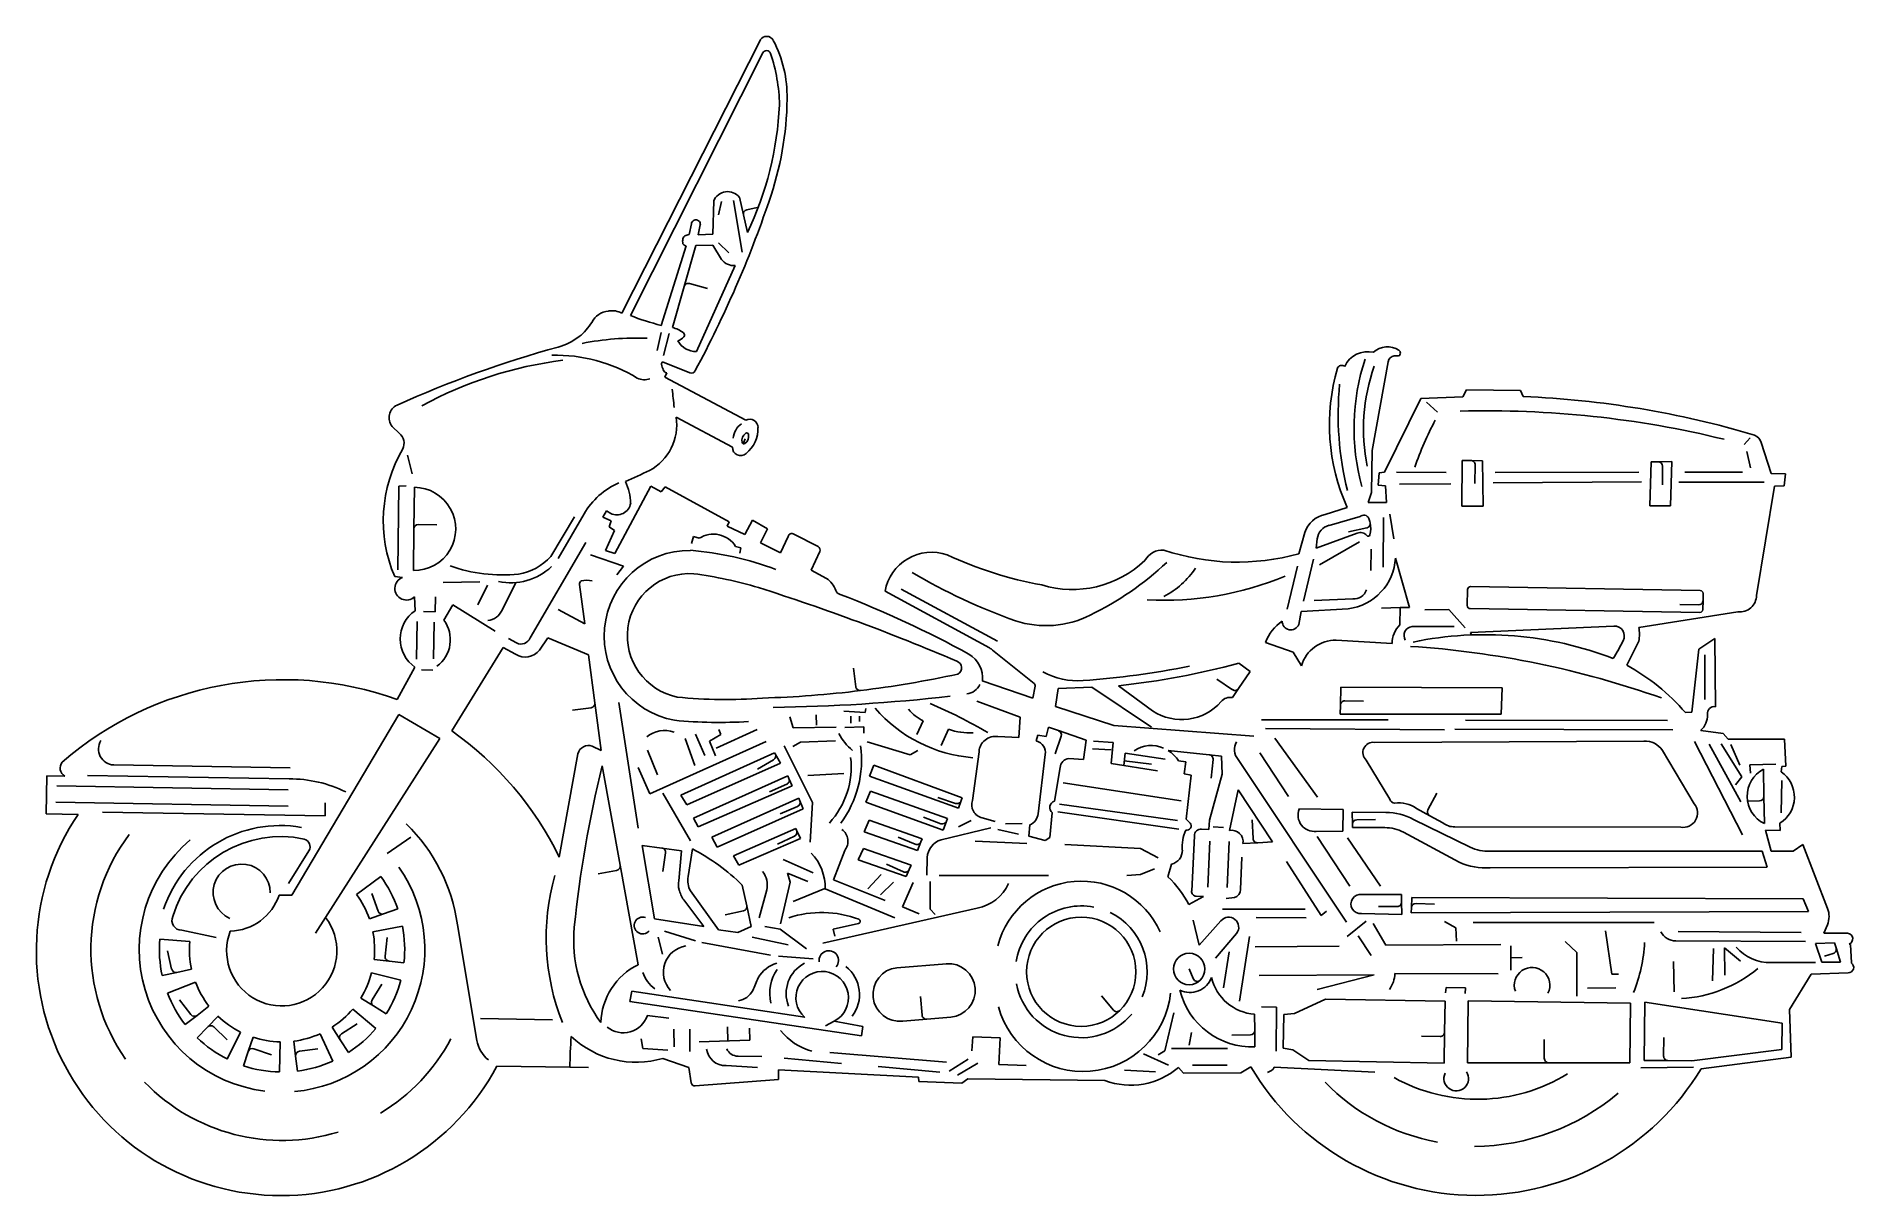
# Model space of a CAD drawing. Extents: x 0 to 414, y 0 to 264.
import ezdxf

# ---------------------------------------------------------------- set-up
doc = ezdxf.new("R2010")
doc.units = 0
doc.layers.add('WHITE', color=7, linetype='CONTINUOUS')

msp = doc.modelspace()

# ---------------------------------------------------------------- linework, layer by layer
at = {"layer": 'WHITE', "linetype": 'CONTINUOUS'}
for p, q in [((133.23, 200.74), (164.73, 262.95)), ((165.32, 259.98), (135.15, 200.24)), ((153.89, 218.76), (154.11, 226.3)), ((155.88, 226.16), (155.23, 223.17)), ((158.59, 226.41), (160.59, 214.68)), ((159.97, 227.13), (160.88, 223.11)), ((164.03, 224.84), (161.63, 224.3)), ((148.5, 218.64), (149.03, 221.08)), ((151.06, 220.84), (150.55, 218.63)), ((160.88, 223.11), (161.79, 219.09)), ((142.16, 197.97), (147.81, 216.11)), ((150.08, 216.18), (147.39, 206.84)), ((153.88, 216.21), (150.08, 216.18)), ((150.55, 218.63), (153.89, 218.76)), ((155.9, 213.01), (153.88, 216.21)), ((155.23, 216.77), (157.59, 214.53)), ((150.17, 192.02), (159.02, 211.61)), ((152.71, 206.35), (148.63, 207.52)), ((147.39, 206.84), (144.7, 197.5)), ((142.19, 196.38), (141.22, 192.3)), ((143.98, 196.15), (142.7, 191.17)), ((310.04, 191.02), (309.03, 191.03)), ((148.71, 187.2), (142.49, 189.69)), ((143.44, 187.22), (143.01, 186.2)), ((143.01, 186.2), (161.46, 176.44)), ((307.67, 189.72), (304.04, 169.48)), ((324.62, 181.72), (325.45, 183.31)), ((325.45, 183.31), (337.74, 183.2)), ((337.74, 183.2), (338.42, 181.79)), ((306.83, 164.61), (315.11, 181.38)), ((315.11, 181.38), (324.62, 181.72)), ((316.35, 180.48), (318.91, 178.24)), ((82.55, 173.41), (80.91, 175.01)), ((158.38, 170.26), (145.57, 177.09)), ((161.27, 172.2), (160.8, 171.04)), ((390.02, 172.36), (388.7, 170.88)), ((392.59, 171.3), (394.84, 164.25)), ((84.42, 168.44), (85.45, 164.22)), ((304.04, 169.48), (303.88, 159.98)), ((324.5, 167.27), (324.43, 156.82)), ((326.46, 167.24), (324.5, 167.27)), ((329.16, 167.19), (326.46, 167.24)), ((327.37, 161.97), (327.44, 166.22)), ((329.28, 156.84), (329.16, 167.19)), ((367.5, 166.96), (367.24, 156.91)), ((369.11, 166.96), (367.5, 166.96)), ((372.25, 166.98), (369.11, 166.96)), ((370.13, 161.72), (370.11, 165.97)), ((371.89, 156.93), (372.25, 166.98)), ((389.27, 169.27), (390.11, 165.56)), ((82.4, 161.37), (82.18, 142.37)), ((84.1, 161.44), (82.4, 161.37)), ((131.61, 146.04), (139.77, 161.42)), ((139.77, 161.42), (142.16, 160.07)), ((305.35, 161.59), (305.61, 164.43)), ((307.06, 161.47), (305.35, 161.59)), ((305.61, 164.43), (306.83, 164.61)), ((307.29, 157.71), (307.06, 161.47)), ((309.58, 164.59), (320.88, 164.51)), ((310.24, 161.88), (321.94, 161.89)), ((331.54, 162.13), (365.35, 162.37)), ((331.98, 164.52), (364.69, 164.58)), ((373.85, 162.33), (393.26, 162.3)), ((375.19, 164.6), (388.29, 164.59)), ((395.61, 161.39), (391.5, 136.52)), ((394.84, 164.25), (398.07, 164.2)), ((397.81, 161.46), (395.61, 161.39)), ((398.07, 164.2), (397.81, 161.46)), ((85.97, 161.14), (85.86, 151.66)), ((142.16, 160.07), (143.08, 161.26)), ((143.08, 161.26), (157.67, 153.25)), ((303.88, 159.98), (303.07, 157.68)), ((303.07, 157.68), (307.29, 157.71)), ((122.39, 154.41), (117.04, 145.39)), ((124.6, 155.07), (118.73, 144.97)), ((129.74, 155.78), (128.89, 154.33)), ((128.89, 154.33), (130.76, 153.51)), ((130.66, 155.2), (129.74, 155.78)), ((130.76, 153.51), (130.34, 152.11)), ((157.67, 153.25), (157.16, 152.26)), ((161.19, 150.36), (162.95, 153.63)), ((162.95, 153.63), (166.35, 151.71)), ((293.3, 154.94), (298.34, 156.53)), ((301.25, 154.47), (294.2, 152.48)), ((306.61, 154.24), (306.52, 142.94)), ((308.02, 155.02), (308.93, 149.4)), ((324.43, 156.82), (329.28, 156.84)), ((367.24, 156.91), (371.89, 156.93)), ((85.86, 151.66), (85.75, 142.19)), ((91.12, 152.6), (86.87, 152.65)), ((131.53, 151.28), (129.46, 146.73)), ((130.34, 152.11), (131.53, 151.28)), ((149.09, 148.36), (149.52, 149.95)), ((149.52, 149.95), (150.81, 149.53)), ((157.16, 152.26), (161.19, 150.36)), ((166.35, 151.71), (164.79, 148.53)), ((169.32, 146.23), (171.05, 149.92)), ((172.37, 150.44), (177.89, 147.64)), ((287.31, 146.02), (288.68, 150.86)), ((291.28, 147.28), (300.62, 150.67)), ((291.51, 149.43), (291.28, 147.28)), ((298.6, 151.02), (302.76, 151.88)), ((112.33, 126.87), (124.99, 148.56)), ((126.04, 145.74), (133.6, 143.22)), ((129.46, 146.73), (131.61, 146.04)), ((159.08, 147.69), (160.28, 147.37)), ((160.28, 147.37), (160.06, 146.18)), ((164.79, 148.53), (169.32, 146.23)), ((178.27, 146.54), (176.29, 142.24)), ((290.65, 144.81), (288.39, 135.24)), ((301.12, 148.73), (292.03, 143.48)), ((303.79, 147.09), (303.71, 142.19)), ((312.47, 133.81), (309.32, 145.02)), ((83.26, 140.62), (81.5, 140.81)), ((133.6, 143.22), (132.07, 141.24)), ((176.29, 142.24), (179.8, 140.41)), ((287.02, 143.17), (284.66, 133.4)), ((92.54, 139.5), (100.84, 139.66)), ((102.63, 138.83), (100.45, 134.37)), ((109.03, 139.33), (105.93, 133.18)), ((123.53, 138.98), (124.78, 130.06)), ((216.87, 124.57), (193.13, 137.49)), ((196.82, 137.97), (218.73, 126.1)), ((325.72, 137.87), (325.66, 134.2)), ((378.69, 137.67), (326.41, 138.54)), ((379.33, 135.34), (379.36, 136.98)), ((86.15, 133.04), (86.02, 136.23)), ((90.72, 132.83), (88.02, 132.87)), ((90.78, 136.23), (90.72, 132.83)), ((92.69, 130.9), (94.75, 134.36)), ((94.75, 134.36), (104.35, 128.4)), ((124.78, 130.06), (118.74, 133.36)), ((287.82, 132.88), (287.28, 129.94)), ((298.56, 133.48), (287.82, 132.88)), ((290.79, 135.4), (299.6, 135.76)), ((306.15, 133.62), (310.39, 133.75)), ((310.33, 129.81), (310.39, 133.75)), ((310.39, 133.75), (312.47, 133.81)), ((315.96, 133.28), (321.46, 133.29)), ((321.46, 133.29), (325.19, 129.13)), ((326.33, 133.52), (378.61, 132.65)), ((387.27, 132.82), (364.69, 129.21)), ((374.06, 134.43), (378.31, 134.36)), ((379.3, 133.31), (379.33, 135.34)), ((86.59, 130.6), (86.44, 122)), ((90.48, 130.43), (90.35, 122.13)), ((322.7, 129.47), (313.1, 129.43)), ((359.01, 129.57), (326.38, 128.11)), ((106.22, 124.67), (94.47, 105.69)), ((109.03, 123.16), (106.22, 124.67)), ((107.43, 126.75), (109.21, 125.72)), ((116.36, 126.91), (114.44, 124.09)), ((125.6, 122.99), (116.36, 126.91)), ((279.73, 125.83), (286.05, 123.64)), ((295.83, 126.33), (308.56, 125.58)), ((326.38, 128.11), (326.6, 127.54)), ((364.72, 126.15), (361.96, 120.65)), ((376.81, 109.94), (378.35, 124.29)), ((378.35, 124.29), (382.03, 126.72)), ((382.03, 126.72), (382.18, 111.19)), ((82.05, 112.86), (86.11, 120.18)), ((127.05, 112.11), (125.6, 122.99)), ((227.03, 116.51), (217.6, 124.09)), ((276.22, 119.22), (273.64, 121.1)), ((286.05, 123.64), (287.92, 120.54)), ((379.7, 123.02), (379.73, 112.82)), ((87.6, 119.58), (90.2, 119.54)), ((185.93, 119.97), (186.45, 115.75)), ((215.26, 117.11), (226.76, 113.16)), ((226.76, 113.16), (227.27, 115.86)), ((246.27, 115.99), (254.01, 110.27)), ((268.68, 117.47), (272.2, 115.08)), ((273.59, 115.35), (276.22, 119.22)), ((128.51, 101.22), (127.05, 112.11)), ((132.49, 112.13), (136.91, 83.55)), ((214, 112.48), (223.84, 108.81)), ((231.89, 111.28), (232.55, 115.37)), ((232.55, 115.37), (240.16, 115.64)), ((240.16, 115.64), (253.81, 106.51)), ((272.19, 113.29), (273.59, 115.35)), ((296.84, 115.63), (296.77, 111.57)), ((333.59, 115.51), (296.84, 115.63)), ((302.04, 112.48), (297.79, 112.55)), ((333.4, 109.47), (333.59, 115.51)), ((82.46, 109.46), (58.09, 68.29)), ((91.74, 103.98), (82.46, 109.46)), ((121.98, 110.42), (126.19, 110.98)), ((171.44, 108.88), (172.2, 106.37)), ((177.45, 109.38), (177.49, 106.98)), ((188.56, 109.9), (183.76, 110.18)), ((185.34, 109.05), (185.32, 107.45)), ((187.34, 109.02), (187.32, 107.82)), ((188.77, 110.8), (188.56, 109.9)), ((201.83, 107.98), (200.37, 104.9)), ((223.84, 108.81), (223.57, 104.22)), ((245.22, 106.96), (231.89, 111.28)), ((278.84, 108.2), (307.64, 108.22)), ((296.77, 111.57), (296.74, 109.48)), ((296.74, 109.48), (333.4, 109.47)), ((325.25, 108.13), (371.25, 108.06)), ((375.31, 109.87), (376.81, 109.94)), ((65.77, 63.23), (91.74, 103.98)), ((147.65, 103.98), (149.85, 97.84)), ((149.97, 104.94), (152.09, 100.1)), ((155.77, 104.84), (153.14, 103.39)), ((163.99, 106.01), (154.68, 101.78)), ((155.29, 106.05), (155.77, 104.84)), ((172.2, 106.37), (182, 106.51)), ((184, 106.47), (188.3, 106.6)), ((188.3, 106.6), (188.28, 105.2)), ((207.6, 106.08), (205.93, 102.41)), ((223.57, 104.22), (218.77, 104.4)), ((227.93, 104.76), (227.55, 103.41)), ((229.83, 104.43), (227.93, 104.76)), ((230.36, 106.51), (229.83, 104.43)), ((232.59, 105.75), (230.36, 106.51)), ((231.84, 100.46), (233.21, 104.48)), ((238.88, 103.61), (232.59, 105.75)), ((238.32, 99.15), (238.88, 103.61)), ((277.08, 104.53), (245.22, 106.96)), ((320.51, 105.91), (279.71, 106.28)), ((281.87, 104.05), (291.55, 90.58)), ((372.42, 105.94), (322.81, 106.07)), ((378.79, 105.79), (383.94, 105.12)), ((383.94, 105.12), (385.02, 103.81)), ((385.02, 103.81), (397.85, 103.79)), ((397.85, 103.79), (398.16, 97.65)), ((118.96, 76.99), (123.22, 100.5)), ((126.45, 102.2), (128.51, 101.22)), ((139.01, 101.32), (141.31, 95.68)), ((139.54, 91.41), (166.04, 103.27)), ((167.97, 100.74), (146.65, 91.06)), ((153.14, 103.39), (154.49, 100.06)), ((168.11, 100.51), (167.97, 100.74)), ((169.35, 98.35), (168.11, 100.51)), ((170.13, 102.3), (176.61, 89.4)), ((173.84, 103.14), (172.13, 102.17)), ((181.85, 103.41), (173.84, 103.14)), ((189.04, 103.19), (198.8, 100.23)), ((198.8, 100.23), (200.61, 101.2)), ((214.51, 100.97), (213.03, 89.89)), ((229.58, 100.31), (227.95, 86.84)), ((234.99, 99.4), (238.32, 99.15)), ((240.33, 101.64), (244.62, 101.37)), ((240.55, 103.33), (245.05, 103.06)), ((245.05, 103.06), (244.57, 98.27)), ((247.46, 97.82), (247.81, 100.61)), ((247.81, 100.61), (256.89, 99.26)), ((266.89, 100.28), (257.55, 101.25)), ((269.73, 99.98), (266.89, 100.28)), ((269.86, 95.85), (269.73, 99.98)), ((278.42, 100.7), (284.95, 90.79)), ((365.87, 103.36), (304.56, 103.09)), ((377.28, 89.11), (370.07, 101.24)), ((377.37, 103.26), (388.32, 82.07)), ((380.76, 102.7), (387.95, 89.58)), ((388.14, 95.28), (383.46, 102.76)), ((385.66, 102.62), (387.68, 97.89)), ((2.17, 86.82), (2.32, 95.47)), ((2.32, 95.47), (6.37, 95.4)), ((11.59, 95.54), (57.49, 94.78)), ((57.73, 97.27), (17.53, 97.94)), ((132.83, 75.11), (128.74, 97.73)), ((136.94, 97.36), (139.54, 91.41)), ((148.03, 88.87), (169.35, 98.35)), ((170.98, 95.49), (149.55, 85.81)), ((164.06, 97.02), (167.74, 99.14)), ((171.25, 94.88), (170.98, 95.49)), ((175.52, 95.51), (183.72, 95.98)), ((190.6, 97.87), (189.61, 95.43)), ((189.61, 95.43), (209.85, 88.14)), ((210.64, 90.48), (190.6, 97.87)), ((231.66, 89.74), (232.98, 97.37)), ((244.57, 98.27), (255.14, 96.59)), ((247.58, 98.92), (253.77, 98.11)), ((259.93, 98.88), (261.56, 98.65)), ((261.56, 98.65), (261.22, 95.95)), ((261.22, 95.95), (262.81, 95.62)), ((262.81, 95.62), (261.64, 85.61)), ((266.99, 85.4), (269.86, 95.85)), ((267.34, 94.95), (267.78, 99.18)), ((273.49, 99.19), (298.18, 62.17)), ((302.65, 99.05), (308.01, 90.14)), ((386.71, 93.4), (388.14, 95.28)), ((395.89, 98.15), (389.99, 97.95)), ((389.99, 97.95), (390.15, 96.05)), ((393.19, 90.79), (393.1, 96.97)), ((397.25, 97.56), (397.14, 96.37)), ((398.16, 97.65), (397.25, 97.56)), ((4.55, 93.16), (57.25, 92.28)), ((142.55, 91.56), (148.86, 80.66)), ((146.65, 91.06), (148.03, 88.87)), ((150.55, 83.83), (171.98, 93.21)), ((166.84, 91.85), (170.73, 93.56)), ((171.98, 93.21), (171.25, 94.88)), ((189.8, 91.98), (188.72, 89.44)), ((207.36, 85.74), (189.8, 91.98)), ((233.7, 93.85), (260.53, 89.8)), ((273.51, 92.29), (271.52, 83.02)), ((281.34, 80.42), (273.51, 92.29)), ((318.73, 91.49), (316.7, 87.76)), ((397.23, 94.43), (397.1, 87.03)), ((4.39, 89.46), (57.28, 88.58)), ((65.65, 86.34), (14.95, 87.18)), ((65.7, 89.34), (65.65, 86.34)), ((173.49, 90.35), (153.68, 81.54)), ((154.87, 79.25), (174.49, 87.97)), ((169.28, 86.83), (173.19, 88.47)), ((173.73, 89.78), (173.49, 90.35)), ((174.49, 87.97), (173.73, 89.78)), ((176.61, 89.4), (176.06, 80.4)), ((188.72, 89.44), (206.37, 83.09)), ((205.13, 90.57), (209.15, 89.2)), ((209.85, 88.14), (210.42, 89.83)), ((210.42, 89.83), (210.64, 90.48)), ((230.62, 81.44), (231.2, 87.05)), ((232.49, 87.27), (260.02, 83.31)), ((232.82, 89.06), (259.66, 85.31)), ((287.31, 87.95), (297.4, 87.79)), ((297.4, 87.79), (297.32, 82.89)), ((307.11, 87.14), (299.47, 87.18)), ((299.47, 87.18), (299.5, 84.44)), ((314.11, 88.03), (317.1, 86.4)), ((389.71, 89.74), (392.21, 89.78)), ((393.29, 84.61), (393.19, 90.79)), ((9.41, 86.7), (2.17, 86.82)), ((149.55, 85.81), (150.55, 83.83)), ((172.78, 83.46), (158.62, 77.26)), ((172.96, 83.09), (172.78, 83.46)), ((173.87, 81.18), (172.96, 83.09)), ((189.49, 85.39), (188.4, 82.74)), ((188.4, 82.74), (200.49, 78.49)), ((201.58, 81.13), (189.49, 85.39)), ((201.88, 86.07), (205.85, 84.57)), ((217.22, 83.62), (205.88, 80.91)), ((206.37, 83.09), (207.14, 85.15)), ((207.14, 85.15), (207.36, 85.74)), ((212.75, 85.29), (209.83, 83.84)), ((215.21, 85.93), (218.15, 85.1)), ((218.82, 83.29), (223.5, 82.21)), ((224.34, 84.6), (220.54, 84.56)), ((226.11, 84.32), (225.87, 81.73)), ((261.64, 85.61), (262.6, 84.72)), ((265.13, 83.3), (266.85, 83.27)), ((266.85, 83.27), (266.99, 85.4)), ((267.83, 83.88), (270.13, 83.74)), ((276.67, 85.42), (276.9, 81.18)), ((297.32, 82.89), (291.27, 82.82)), ((299.5, 84.44), (299.51, 83.73)), ((299.51, 83.73), (306.86, 83.69)), ((304.74, 85.5), (300.49, 85.45)), ((326.33, 79.24), (313.44, 85.55)), ((317.1, 86.4), (320.1, 84.77)), ((322.79, 83.84), (374.25, 83.78)), ((396.92, 83.06), (393.54, 83.11)), ((393.54, 83.11), (394.82, 78.34)), ((396.84, 84.69), (396.92, 83.06)), ((85.17, 81.51), (79.81, 77.8)), ((142.29, 79.04), (137.84, 79.65)), ((137.84, 79.65), (140.63, 62.96)), ((146.75, 78.42), (142.29, 79.04)), ((149.29, 78.83), (148.3, 72.55)), ((153.68, 81.54), (154.87, 79.25)), ((159.81, 75.17), (173.87, 81.18)), ((168.65, 79.92), (172.49, 81.76)), ((188.18, 78.91), (187, 76.37)), ((199.08, 75.17), (188.18, 78.91)), ((196.07, 81.53), (199.99, 79.91)), ((200.49, 78.49), (201.3, 80.45)), ((201.3, 80.45), (201.58, 81.13)), ((213.67, 80.58), (225.37, 80.08)), ((225.87, 81.73), (229.56, 80.79)), ((229.56, 80.79), (230.62, 81.44)), ((234.06, 79.84), (251.25, 78.95)), ((251.25, 78.95), (255.32, 76.78)), ((262.92, 69.26), (263.59, 81.83)), ((267.08, 80.59), (266.61, 70.1)), ((271.48, 80.52), (271, 70.02)), ((274.56, 80.05), (277.95, 80.23)), ((277.95, 80.23), (281.34, 80.42)), ((291.5, 81.68), (298.91, 70.36)), ((298.4, 81.37), (305.91, 70.34)), ((311.15, 82.62), (323.84, 75.81)), ((399.84, 78.36), (402.02, 79.86)), ((402.02, 79.86), (407.67, 65.31)), ((57.29, 70.98), (61.97, 78.42)), ((136.91, 52.49), (132.83, 75.11)), ((142.57, 73.7), (143.15, 77.91)), ((146.14, 71.61), (146.75, 78.42)), ((158.62, 77.26), (159.81, 75.17)), ((169.9, 76.4), (176.75, 73.39)), ((181.42, 71.81), (183.93, 78.47)), ((187, 76.37), (197.89, 72.53)), ((193.42, 75.38), (197.29, 73.64)), ((198.62, 74.14), (199.08, 75.17)), ((202.71, 76.86), (202.64, 72.86)), ((258.35, 75.37), (257.53, 72.47)), ((274.32, 76.97), (274, 69.57)), ((284.51, 76), (292.4, 63.67)), ((392.8, 78.32), (330.86, 78.35)), ((330.88, 74.53), (393.9, 74.65)), ((393.9, 74.65), (392.8, 78.32)), ((394.82, 78.34), (399.84, 78.36)), ((78.33, 72.56), (72.82, 68.48)), ((127.84, 73.2), (132.02, 73.95)), ((161.64, 65.89), (160.63, 70.62)), ((171.51, 71.28), (169.35, 61.81)), ((175.51, 71.41), (170.95, 73.29)), ((170.95, 73.29), (171.51, 71.28)), ((193.15, 67.12), (181.42, 71.81)), ((192.24, 73.03), (189.23, 69.73)), ((195.02, 71.29), (192.08, 68.37)), ((199.51, 71.21), (197.12, 65.65)), ((197.89, 72.53), (198.62, 74.14)), ((203.42, 71.45), (203.41, 65.15)), ((205.44, 72.81), (230.35, 72.8)), ((251.25, 73.05), (248.15, 72.8)), ((254.47, 74.3), (251.25, 73.05)), ((58.09, 68.29), (55.2, 68.34)), ((76.32, 68.7), (77.71, 64.68)), ((151.87, 61.2), (147.28, 67.24)), ((148.84, 69.3), (155.17, 60.42)), ((166.22, 69.53), (164.48, 63.19)), ((172.24, 66.86), (179.39, 69.85)), ((195.38, 63.18), (179.49, 69.74)), ((262.27, 66.17), (265.59, 68.04)), ((265.59, 68.04), (263.97, 68.06)), ((272.67, 67.8), (270.79, 67.59)), ((310.71, 68.49), (301.7, 68.46)), ((310.72, 66.73), (310.71, 68.49)), ((310.73, 63.94), (310.72, 66.73)), ((313.05, 67.75), (312.94, 65.48)), ((402.13, 67.47), (313.05, 67.75)), ((318.23, 66.24), (313.99, 66.43)), ((403.32, 64.6), (402.13, 67.47)), ((63.49, 59.64), (65.77, 63.23)), ((75.74, 62.94), (78.98, 64.06)), ((78.98, 64.06), (82.22, 65.18)), ((140.63, 62.96), (151.87, 61.2)), ((156.72, 63.82), (160.88, 64.71)), ((162.66, 61.17), (161.64, 65.89)), ((214.12, 65.37), (178.98, 57.35)), ((197.12, 65.65), (200.9, 64.09)), ((203.41, 65.15), (204.5, 63.89)), ((264.59, 56.93), (263.28, 62.65)), ((269.58, 62.45), (264.59, 56.93)), ((269.92, 65.14), (288.73, 65.13)), ((277.59, 63.21), (288.99, 63.12)), ((292.4, 63.67), (293.62, 64.65)), ((302.68, 62.4), (298.32, 58.87)), ((301.57, 64.11), (310.73, 63.94)), ((305.47, 65.7), (309.72, 65.72)), ((312.94, 65.48), (312.89, 64.3)), ((312.89, 64.3), (403.32, 64.6)), ((320.48, 62.3), (323.06, 60.86)), ((326.98, 62.09), (368.19, 62.11)), ((34.84, 57.74), (28.02, 58.33)), ((33, 60.31), (40.86, 58.69)), ((83.27, 61.27), (76.54, 59.96)), ((79.79, 58.64), (79.32, 54.42)), ((95.77, 61.58), (100.2, 35.26)), ((141.5, 58.77), (142.43, 54.86)), ((142.92, 60.15), (149.99, 57.93)), ((155.17, 60.42), (159.61, 59.85)), ((159.61, 59.85), (162.66, 61.17)), ((162.9, 58.72), (171.07, 56.98)), ((165.74, 61.17), (169.23, 60.61)), ((169.23, 60.61), (175.26, 56.11)), ((187.09, 61.84), (181.34, 60.61)), ((181.34, 60.61), (181.71, 59.01)), ((268.34, 53.97), (273.13, 59.59)), ((276.12, 58.94), (273.78, 44.17)), ((300.83, 59.03), (303.75, 54.58)), ((304.27, 61.87), (307.09, 56.92)), ((323.06, 60.86), (323.21, 57.85)), ((358.59, 50.36), (357.15, 60.19)), ((402.62, 57.73), (373.12, 57.92)), ((373.65, 60.02), (401.65, 59.85)), ((407.64, 61.58), (406.86, 59.64)), ((406.86, 59.64), (412.25, 59.65)), ((29.8, 55.65), (30.72, 51.5)), ((151.38, 57.51), (167.03, 54.65)), ((168.83, 54.42), (176.72, 53.79)), ((270.13, 47.23), (271.46, 55.41)), ((277.38, 56.52), (296.49, 56.7)), ((307.09, 56.92), (333.3, 57.09)), ((335.59, 56.75), (335.6, 51.25)), ((335.65, 54.05), (338.15, 54.1)), ((347.91, 57.74), (350.57, 55.3)), ((350.57, 55.3), (350.6, 45.3)), ((381.69, 56.18), (381.47, 48.78)), ((387.84, 53.28), (384.19, 56.34)), ((384.19, 56.34), (384.29, 50.14)), ((409.26, 57.45), (404.92, 57.32)), ((404.92, 57.32), (406.39, 53.05)), ((406.96, 54.42), (408.97, 55.05)), ((409.62, 56.31), (409.26, 57.45)), ((410.64, 53.07), (409.62, 56.31)), ((412.57, 57.19), (412.88, 57.12)), ((412.88, 57.12), (413.12, 52.88)), ((28.57, 50), (31.91, 50.74)), ((31.91, 50.74), (35.25, 51.49)), ((82.87, 48.95), (76.23, 50.66)), ((76.79, 53.7), (80.2, 53.31)), ((80.2, 53.31), (83.6, 52.93)), ((207.07, 52.7), (195.8, 51.8)), ((262.35, 51.51), (263.25, 49.31)), ((278.27, 50), (304.48, 50.16)), ((304.48, 50.16), (291.52, 46.88)), ((309.19, 50.49), (332.69, 50.39)), ((360.09, 50.34), (358.59, 50.36)), ((372.64, 53.23), (372.72, 46.33)), ((404.92, 52.98), (394.84, 52.96)), ((403.94, 50.34), (399.04, 42.27)), ((412.35, 50.64), (403.94, 50.34)), ((406.39, 53.05), (410.64, 53.07)), ((413.12, 52.88), (413.02, 52.88)), ((36.13, 48.53), (29.76, 46.02)), ((78.6, 48.07), (76.35, 44.47)), ((135.46, 46.49), (135.04, 44.14)), ((174.83, 40.51), (135.46, 46.49)), ((320.71, 46.09), (320.83, 47.29)), ((320.83, 47.29), (325.23, 47.22)), ((325.23, 47.22), (325.21, 45.92)), ((353.04, 47.16), (359.44, 47.25)), ((32.48, 44.47), (35.1, 41.12)), ((36.5, 40.95), (39.2, 43.06)), ((77.2, 38), (71.95, 42.4)), ((73.76, 44.9), (76.67, 43.09)), ((76.67, 43.09), (79.58, 41.27)), ((135.04, 44.14), (187.77, 36.29)), ((201.19, 45.23), (201.55, 41)), ((242.36, 45.4), (245.09, 42.15)), ((256.78, 32.85), (258.83, 41.52)), ((278.85, 42.89), (282.25, 42.83)), ((282.25, 42.83), (282.19, 32.83)), ((286.35, 41.39), (283.9, 41.14)), ((293.4, 44.67), (286.35, 41.39)), ((320.61, 44.22), (293.4, 44.67)), ((320.49, 37.15), (320.61, 44.22)), ((325.86, 44.23), (325.72, 30.18)), ((362.81, 43.72), (325.86, 44.23)), ((362.68, 30.17), (362.81, 43.72)), ((366.06, 43.95), (365.94, 30.72)), ((397.33, 39.15), (366.06, 43.95)), ((399.04, 42.27), (399.36, 31.42)), ((33.81, 38.84), (36.5, 40.95)), ((38.89, 38.3), (36.52, 35.84)), ((41.27, 40.77), (38.89, 38.3)), ((43.37, 35.38), (40.31, 38.33)), ((67.24, 38.27), (69.09, 35.38)), ((72.97, 39.05), (69.39, 36.76)), ((100.99, 40.25), (117.38, 39.97)), ((139, 40.91), (143.89, 40.33)), ((145.05, 37.81), (145.09, 33.81)), ((148.65, 37.85), (148.67, 32.75)), ((157.26, 38.31), (157.31, 35.11)), ((162.26, 38.03), (162.31, 35.33)), ((179.53, 38.61), (181.57, 39.67)), ((188.08, 38.44), (181.57, 39.67)), ((187.77, 36.29), (188.08, 38.44)), ((197.18, 39.62), (202.63, 40.08)), ((202.63, 40.08), (208.07, 40.55)), ((277.29, 37.51), (277.25, 41.24)), ((277.33, 33.78), (277.29, 37.51)), ((283.9, 41.14), (283.77, 33.47)), ((397.23, 33.18), (397.33, 39.15)), ((43.34, 31.02), (46.39, 37.16)), ((49.25, 35.98), (48.16, 32.73)), ((53.46, 32.01), (49.43, 33.36)), ((55.3, 28.07), (55.42, 34.92)), ((58.5, 35.09), (58.92, 31.69)), ((64.01, 33.33), (59.79, 32.8)), ((67.38, 30.56), (64.53, 36.79)), ((69.09, 35.38), (70.94, 32.5)), ((137.61, 35.64), (137.98, 33.43)), ((137.98, 33.43), (143.67, 33.03)), ((162.31, 35.33), (150.8, 34.92)), ((213.13, 36.08), (212.88, 32.88)), ((219.33, 35.88), (213.13, 36.08)), ((219.03, 29.78), (219.33, 35.88)), ((258.29, 33.43), (271.1, 33.42)), ((262.86, 37.05), (262.33, 34.18)), ((272.05, 36.46), (276.3, 36.5)), ((283.77, 33.47), (285.92, 33.14)), ((285.92, 33.14), (289.58, 30.68)), ((315.22, 36.23), (319.47, 36.16)), ((320.37, 30.07), (320.49, 37.15)), ((343.2, 35.43), (343.2, 31.18)), ((370.39, 35.93), (370.36, 31.68)), ((376.76, 30.63), (397.23, 33.18)), ((48.16, 32.73), (47.07, 29.48)), ((58.92, 31.69), (59.35, 28.29)), ((121.38, 29.13), (104.75, 29.41)), ((125.63, 29.06), (121.38, 29.13)), ((148.44, 29.1), (142.54, 31.17)), ((149, 25.58), (148.44, 29.1)), ((164.11, 29.09), (156.92, 29.51)), ((165.05, 31.58), (159.65, 31.67)), ((170.15, 31.19), (183.23, 29.98)), ((180.57, 32.52), (207.14, 30.28)), ((191.52, 29.34), (205.6, 28)), ((207.7, 28.27), (212.05, 31)), ((214.23, 30.06), (209.59, 27.34)), ((225.23, 29.58), (219.03, 29.78)), ((251.97, 32.23), (257.63, 29.64)), ((255.27, 31.98), (256.78, 32.85)), ((261.07, 27.81), (259.92, 29.1)), ((263.13, 29.65), (271.03, 29.62)), ((276.4, 29.22), (274.13, 27.89)), ((281.73, 29.14), (304.61, 28.06)), ((289.58, 30.68), (320.37, 30.07)), ((325.72, 30.18), (344.2, 30.18)), ((344.2, 30.18), (362.68, 30.17)), ((365.14, 29.05), (377.14, 29.15)), ((365.94, 30.72), (371.35, 30.67)), ((371.35, 30.67), (376.76, 30.63)), ((399.36, 31.42), (378.88, 28.76)), ((168.84, 26.35), (149.88, 24.89)), ((168.88, 28.54), (168.84, 26.35)), ((200.71, 26.91), (168.88, 28.54)), ((200.79, 25.91), (200.71, 26.91)), ((210.58, 25.55), (200.79, 25.91)), ((212, 26.52), (210.58, 25.55)), ((243.16, 26.1), (212, 26.52)), ((247.61, 28.51), (254.71, 28.09)), ((274.13, 27.89), (261.07, 27.81))]:
    msp.add_line(p, q, dxfattribs=at)
for centre, radius in [((237.78, 50.87), 12.43), ((262.35, 51.51), 3.58)]:
    msp.add_circle(centre, radius, dxfattribs=at)
for centre, radius, start, end in [((166.18, 262.07), 1.7, 27.7736, 148.7466), ((143.47, 250.13), 27.35, 358.7224, 27.7361), ((166.16, 259.59), 0.93, 18.8247, 155.0956), ((130.63, 247.51), 38.46, 0.9983, 18.7789), ((97.27, 250.51), 73.56, 340.735, 359.2288), ((93.63, 251.64), 75.53, 334.4731, 357.3744), ((157.28, 225.01), 3.42, 38.2417, 157.8566), ((-74.23, 308.38), 254.56, 331.7054, 341.175), ((161.85, 223.32), 1, 102.6526, 192.2161), ((150.05, 220.96), 1.03, 353.2237, 173.2902), ((149.4, 217.13), 2.36, 160.4929, 186.8235), ((147.81, 216.87), 0.76, 181.5267, 270), ((147.87, 217.67), 0.743, 114.507, 160.3462), ((149.22, 214.74), 3.97, 100.4599, 114.6946), ((158.65, 214.95), 3.36, 215.2011, 276.3214), ((148.35, 206.56), 1, 73.7398, 163.74), ((114.56, 206.21), 14, 309.6955, 327.4566), ((130.63, 196.48), 4.8, 95.6157, 152.7415), ((130.95, 196.64), 4.69, 60.9217, 99.7035), ((156.7, 254.84), 58.7, 248.4614, 255.6584), ((114.04, 208.37), 16.03, 286.9424, 306.1904), ((136.44, 131.64), 63.45, 87.7238, 101.1789), ((143.12, 191.06), 6.63, 51.9885, 76.2152), ((144.49, 198.32), 4.11, 290.9474, 313.7182), ((150.12, 196.77), 4.75, 208.8319, 270.6029), ((146.79, 195.75), 0.67, 323.472, 52.275), ((184.37, -46.69), 248.57, 105.3172, 114.3152), ((118.12, 155.54), 35.67, 58.5788, 91.3173), ((303.03, 186.2), 5.81, 77.2788, 155.3764), ((350.39, 174.52), 50.51, 161.7731, 195.1367), ((307.51, 188.37), 4.74, 57.2143, 132.4362), ((309.15, 189.55), 1.48, 94.6355, 173.4474), ((309.65, 191.7), 0.788, 299.8367, 56.9151), ((131.06, 100.34), 90.42, 97.1667, 118.654), ((142.82, 189.22), 0.574, 125.0738, 188.9722), ((146.49, 189.78), 4.29, 188.7157, 205.8481), ((143.63, 188.25), 1.06, 198.778, 259.5482), ((149.03, 188.11), 0.963, 250.6264, 336.098), ((340.39, 175.44), 46.11, 163.8685, 204.2136), ((297.06, 187.82), 1.05, 49.2217, 155.8716), ((344.15, 174.49), 42.13, 160.3178, 191.75), ((138.34, 189.39), 3.79, 244.5171, 289.5825), ((-272.05, 137.56), 419.24, 5.7181, 6.2828), ((367.34, 177.67), 71.07, 174.3961, 194.0812), ((83.31, 176.99), 3.11, 114.4288, 219.5226), ((330.29, -48.01), 226.56, 76.2551, 91.5884), ((329.6, -33.27), 215.24, 73.4089, 87.6515), ((133.9, 175.34), 11.8, 298.3468, 8.5284), ((162.86, 172.04), 4.29, 124.3571, 176.382), ((162.29, 174.71), 1.92, 1.4992, 115.6302), ((156.89, 174.55), 7.31, 308.9534, 1.6455), ((392.3, 137.82), 83.41, 152.4088, 160.4506), ((111.15, 153.5), 32.25, 149.4597, 203.1706), ((80.57, 171.09), 3.05, 336.8014, 49.521), ((160.2, 170.15), 1.82, 176.5413, 315), ((162.53, 171.76), 2.02, 123.9255, 192.253), ((160.95, 171.42), 0.41, 192.6804, 248.4601), ((160.95, 171.42), 0.409, 248.459, 302.9057), ((160.06, 172.76), 2.01, 303.4533, 12.3133), ((161.63, 173.1), 0.41, 12.6804, 124.0788), ((389.91, 170.44), 2.82, 17.7916, 65.8929), ((326.44, 166.24), 1, 358.8542, 88.8549), ((369.11, 165.97), 1, 0, 90), ((139.28, 146.6), 16.95, 113.5094, 150.0161), ((73.56, 303.29), 153.24, 293.2374, 295.4865), ((121.7, 156.9), 13.52, 2.4988, 24.3668), ((85.91, 151.66), 9.47, 269.032, 89.6374), ((132.08, 158.06), 3.19, 243.5956, 349.7112), ((294.43, 148.99), 6.05, 100.7534, 161.9846), ((302.1, 153.55), 1.25, 24.5196, 132.7345), ((302.56, 152.86), 1, 281.5346, 12.095), ((297.4, 151.79), 6.27, 11.7757, 21.3262), ((297.39, 151.79), 6.28, 346.3622, 11.7572), ((86.86, 151.65), 1, 89.4271, 179.4265), ((154.04, 144.52), 5.96, 32.1685, 122.8103), ((171.87, 149.77), 0.834, 53.2679, 169.6337), ((294.98, 149.08), 3.49, 102.9207, 174.2405), ((301.4, 149.11), 1.74, 37.3284, 116.565), ((303.11, 150.41), 0.4, 216.8699, 345.2546), ((107.51, 154.09), 12.9, 279.55, 317.6068), ((148.67, 127.3), 19.49, 89.6178, 259.803), ((142.83, 74.22), 72.82, 69.5342, 85.2971), ((177.51, 146.9), 0.832, 334.6541, 62.8189), ((203.74, 135.58), 10.78, 71.0437, 169.795), ((244.59, 225.88), 88.39, 245.0035, 259.6957), ((256.27, 142.31), 4.55, 85.9681, 151.3493), ((273.28, 196.18), 52.08, 251.3076, 285.6266), ((296.99, 145.74), 12.35, 277.2974, 356.6581), ((106.03, 176.32), 35.14, 250.152, 275.9134), ((107.87, 153.1), 13.69, 258.493, 312.9862), ((148.65, 127.31), 14.2, 86.2852, 258.5161), ((137.07, 46.79), 95.5, 73.4341, 82.4799), ((268.72, 259.88), 137.04, 239.5597, 250.428), ((235.78, 161.73), 23.86, 252.9396, 313.7436), ((210.34, 193.46), 68.11, 295.6207, 313.5068), ((256.56, 207.84), 72.41, 267.0155, 292.4318), ((247.04, 154.15), 20.28, 298.1323, 325.7927), ((84.17, 138.13), 2.65, 110.0753, 314.2361), ((124.26, 139.13), 0.739, 113.0968, 191.6121), ((125.26, 135.47), 4.53, 74.7671, 106.5537), ((8.89, -349.46), 511.95, 66.9387, 72.3281), ((176.6, 135.83), 5.59, 18.8886, 55.0584), ((183.28, 138.23), 1.51, 202.9993, 256.1485), ((96.97, -86.79), 239.51, 61.237, 68.9702), ((299.88, 138.75), 3, 264.6501, 341.6252), ((326.4, 137.87), 0.67, 89.1449, 180), ((378.69, 136.99), 0.67, 359.1449, 89.9974), ((90.51, 126.6), 7.78, 124.0988, 235.5749), ((102.33, 134.75), 3.93, 275.2471, 336.4374), ((326.33, 134.19), 0.67, 179.1449, 269.9974), ((378.33, 135.36), 1, 268.8542, 358.854), ((378.62, 133.32), 0.67, 269.1449, 359.1579), ((387.75, 136.54), 3.75, 262.6475, 359.6944), ((86.67, 126.44), 7.49, 306.4719, 36.5334), ((229.73, 152.04), 22.39, 251.994, 296.7139), ((289.1, 122.39), 9.99, 123.8969, 159.8403), ((285.47, 130.63), 1.94, 178.524, 339.1324), ((314.33, 125.64), 5.77, 133.808, 180.5958), ((313.29, 127.41), 2.03, 95.3734, 211.1084), ((359.12, 127.28), 2.29, 332.6501, 92.7497), ((356.6, 127.6), 8.25, 349.8753, 11.2554), ((110.25, 127.69), 2.23, 242.1696, 338.4841), ((214.52, 120.25), 4.92, 51.2675, 61.4547), ((295.65, 118.28), 8.05, 88.7193, 163.7028), ((298.93, -86.8), 212.19, 70.4771, 86.2738), ((329.72, 46.56), 81.04, 68.9102, 101.6607), ((320.06, 146.5), 45.81, 327.923, 333.7426), ((111.22, 126.57), 4.06, 237.2902, 322.397), ((208.93, 120.05), 1.61, 297.6759, 71.9027), ((209.17, 117.84), 6.14, 353.1647, 60.2204), ((223.85, 316.01), 199.38, 274.1274, 281.1487), ((227, 294.9), 179.95, 276.1475, 285.0217), ((339.09, 78.66), 47.81, 40.7508, 61.4249), ((56.14, 40.44), 76.92, 70.3141, 130.8881), ((157.56, 359.4), 246.35, 276.9946, 282.214), ((211.36, 117.69), 3.6, 275.9007, 336.7804), ((226.61, 115.99), 0.673, 348.8571, 51.0728), ((236.93, 133.48), 16.38, 241.2137, 274.447), ((126.06, 111.97), 0.998, 277.4809, 8.049), ((156.8, 225.49), 112.65, 264.4063, 274.2766), ((157.56, 359.4), 246.36, 271.7771, 276.9946), ((162.85, 508.88), 397.86, 270.6942, 276.5045), ((187.44, 115.87), 0.997, 186.9112, 276.9109), ((153.92, -2.16), 124.37, 59.8003, 66.5619), ((260.62, 120.2), 11.93, 236.3499, 319.1123), ((271.71, 110.59), 2.74, 79.9198, 138.9909), ((272.76, 115.91), 1, 235.9925, 325.9918), ((297.77, 111.55), 1, 88.8542, 178.8545), ((155.33, 210.82), 103.2, 264.3778, 273.7169), ((215.67, 132.22), 32.73, 220.738, 265.4791), ((206.12, 116.85), 9.86, 219.1136, 244.1891), ((375.76, 109.24), 4.59, 311.2916, 2.2457), ((381.9, 109.64), 1.58, 79.7602, 188.0784), ((17.68, 101.56), 3.62, 147.675, 267.6272), ((50.69, 43.53), 76.03, 26.1101, 54.8425), ((142.92, 99.47), 6.33, 70.0478, 129.9332), ((193.94, 111.14), 12.87, 207.9991, 230.2344), ((212.31, 119.24), 13.98, 250.3076, 273.5687), ((218.2, 100.75), 3.69, 81.1241, 176.588), ((232.26, 104.8), 1, 341.3843, 70.8451), ((125.59, 99.93), 2.44, 69.2507, 166.4768), ((167.24, 100.01), 1, 299.8865, 29.8867), ((166.52, 97.5), 18.89, 317.4672, 6.5344), ((163.64, 99.02), 24.12, 323.5482, 7.8647), ((226.84, 100.73), 2.77, 351.2852, 75.1618), ((235.17, 97.21), 2.2, 94.6985, 175.8214), ((253.68, 95.72), 6.69, 64.7761, 125.2586), ((253.28, 94.57), 7.93, 32.948, 57.4124), ((266.79, 99.28), 0.995, 354.2321, 84.2891), ((276.18, 101.42), 3.5, 149.6257, 219.6586), ((304.22, 100.78), 2.33, 81.627, 227.7756), ((366.17, 98.74), 4.63, 32.6609, 93.7155), ((7.53, 97.26), 2.19, 142.607, 238.05), ((381.23, 35.02), 260.16, 166.0519, 174.2579), ((396.29, 90.83), 6.92, 117.4539, 244.2513), ((393.12, 90.63), 7.01, 302.0572, 54.9946), ((57.63, 66.14), 28.64, 63.605, 90.2801), ((170.33, 94.48), 1, 293.4986, 23.4987), ((172.8, 89.39), 0.999, 292.9727, 22.7511), ((209.47, 90.15), 1, 251.3843, 341.3847), ((215.88, 88.88), 3.02, 160.4864, 257.2042), ((232.13, 88.27), 1.53, 107.7301, 232.6819), ((290.89, 86.56), 3.76, 159.6398, 275.8016), ((307.29, 74.4), 12.73, 61.1202, 90.8096), ((309.17, 90.47), 1.21, 195.8801, 268.0905), ((310.07, 82.39), 6.94, 54.3857, 97.78), ((317.58, 87.28), 1, 151.3895, 241.3889), ((374.81, 86.99), 3.26, 260.1041, 40.6395), ((392.19, 90.78), 1, 271.1458, 0.5731), ((55.61, 55.62), 55.69, 146.0702, 331.9257), ((55.41, 56.15), 28.01, 79.9458, 161.2545), ((56.81, 56.23), 39.33, 7.819, 46.0199), ((172.06, 82.66), 0.997, 295.5374, 25.5372), ((181.35, 80.58), 3.33, 320.7227, 54.023), ((206.2, 85.51), 1, 249.5777, 339.0439), ((225, 87.07), 2.96, 291.9808, 355.5419), ((269.6, 79.4), 8.85, 155.347, 185.5171), ((261.78, 84.1), 1.03, 257.7116, 37.0928), ((264.94, 81.96), 1.36, 81.9297, 185.5004), ((272.07, 80.54), 2.54, 348.8675, 102.5043), ((300.5, 84.45), 1, 90.5729, 180.5726), ((306.81, 74.34), 9.35, 62.3385, 89.6936), ((322.8, 88.22), 4.38, 231.953, 269.869), ((55.85, 55.99), 43.51, 143.0537, 215.0309), ((55.84, 55.99), 32.5, 130.0448, 263.0368), ((55.59, 55.85), 25.79, 78.0713, 162.7666), ((60.41, 79.34), 1.81, 329.4703, 73.6641), ((142.16, 78.05), 1, 351.9509, 82.5188), ((126.17, 35), 49.56, 45.9483, 62.1887), ((200.37, 80.83), 0.995, 247.5573, 337.7746), ((207.18, 76.63), 4.47, 106.8955, 177.0546), ((277.9, 81.23), 1, 182.8624, 272.8635), ((330.1, 86.46), 8.15, 242.4283, 275.3536), ((46.66, 68.9), 6.5, 359.4711, 245.4099), ((55.84, 56), 32.51, 275.0476, 35.0397), ((131.84, 74.93), 0.996, 280.4077, 10.305), ((168.04, 69.99), 11.45, 358.7492, 43.6908), ((257.58, 78.5), 3.22, 283.821, 0.8896), ((329.97, 89.52), 15.02, 245.9097, 273.474), ((55.84, 56), 27.93, 19.1874, 36.3652), ((168.45, 58.64), 52.46, 164.3742, 201.5966), ((150.59, 70.75), 4.53, 169.062, 194.9558), ((153, 71.65), 4.79, 169.1597, 209.4622), ((161.31, 70.58), 5.01, 347.9291, 38.1957), ((197.7, 74.55), 0.998, 245.7461, 335.9795), ((212.34, 74.92), 9.72, 280.558, 335.8878), ((237.83, 51.81), 19.69, 24.521, 165.3497), ((241.7, 55.63), 23.11, 27.1305, 46.7707), ((43.74, 72.22), 12.1, 271.5149, 341.2955), ((55.84, 55.99), 21.08, 19.2516, 36.3371), ((154.18, 71.82), 8.28, 195.6982, 213.5749), ((263.99, 69.14), 1.08, 173.6008, 268.9391), ((272.27, 69.48), 1.73, 283.3933, 2.978), ((301.37, 66.29), 2.19, 81.3531, 275.2413), ((309.72, 66.72), 1, 270, 0.5731), ((313.95, 65.43), 1, 87.7094, 177.1657), ((33.03, 62.58), 2.26, 156.2691, 269.2429), ((55.78, 55.65), 12.54, 159.1232, 37.1897), ((78.66, 65.01), 1.01, 199.1556, 288.616), ((137.94, 61.42), 1.91, 70.71, 320.7315), ((160.67, 65.69), 1, 282.0948, 11.6501), ((178.66, 40.19), 24.18, 69.3912, 108.0228), ((186.96, 62.35), 0.515, 284.3008, 65.9245), ((237.79, 50.87), 15, 79.0496, 171.0651), ((237.78, 50.87), 15.01, 337.5534, 64.0326), ((271.35, 61.02), 2.28, 321.2226, 141.0652), ((402.94, 63.47), 5.08, 338.0937, 21.2564), ((55.84, 55.99), 27.92, 175.192, 192.3886), ((55.84, 56), 21.08, 353.7349, 10.8301), ((55.84, 56), 27.93, 353.6893, 10.8755), ((154.29, 58.19), 32.05, 174.88, 216.101), ((372.98, 61.47), 3.55, 204.764, 272.2584), ((412.15, 58.39), 1.26, 289.2906, 85.4622), ((55.84, 56), 21.08, 175.2634, 192.3549), ((80.31, 54.31), 0.996, 173.6598, 263.7227), ((148.72, 50.78), 6.06, 99.0119, 223.1955), ((180.31, 53.45), 2.22, 319.2027, 187.2532), ((330.41, 59.39), 35.65, 338.2493, 357.0252), ((394.61, 63.14), 10.18, 220.7783, 271.2943), ((408.67, 56), 0.996, 287.5256, 18.0727), ((31.7, 51.72), 1, 192.6526, 282.0948), ((55.84, 56), 21.08, 328.2251, 345.3242), ((143.72, 38.76), 15.33, 116.3811, 177.9439), ((145.94, 53.68), 8.5, 200.3114, 231.9298), ((170.56, 45.74), 7.38, 106.2229, 149.196), ((176.12, 46.05), 9.26, 144.5415, 194.3814), ((178.35, 45.93), 7.75, 117.1936, 201.5681), ((178.81, 44.97), 5.98, 297.5085, 228.2549), ((179.22, 45.69), 8.08, 322.2369, 52.0379), ((196.49, 45.71), 6.13, 96.4641, 276.464), ((207.55, 46.63), 6.1, 274.8884, 94.5213), ((302.75, 50.64), 6.43, 323.4685, 358.6657), ((340.41, 47.83), 4.04, 333.2448, 200.2738), ((372.74, 74.72), 29.97, 273.1756, 309.5437), ((412.41, 51.84), 1.21, 267.1377, 59.6067), ((55.84, 56), 27.92, 200.9403, 217.9164), ((55.84, 55.99), 21.07, 200.7311, 217.8488), ((55.84, 55.99), 27.93, 328.199, 345.4016), ((158.96, 48.86), 4.66, 279.8869, 330.8499), ((357.03, -30.59), 208.79, 157.4378, 158.3056), ((238.23, 48.16), 19.99, 195.3154, 353.8814), ((237.78, 50.87), 15, 190.5235, 320.0575), ((262.48, 51.48), 5.31, 244.9766, 339.2799), ((276.76, 50.81), 17.04, 194.0933, 271.9169), ((264.18, 49.69), 1, 202.225, 314.594), ((277.92, 51.96), 10.74, 192.7025, 266.4237), ((55.84, 55.99), 21.08, 302.7548, 319.8499), ((77.2, 43.94), 1, 148.0553, 238.0554), ((245.86, 42.79), 1, 219.7323, 315.0003), ((35.89, 41.74), 1, 218.1252, 307.6737), ((39.62, 37.61), 0.997, 46.2189, 136.6137), ((55.84, 56), 21.08, 226.2688, 243.362), ((55.85, 56), 27.93, 302.7056, 319.866), ((133.51, 42.79), 5.81, 231.0784, 341.0967), ((180.03, 45.9), 13.58, 218.1525, 254.8078), ((202.55, 41.08), 1, 184.5739, 274.574), ((276.29, 37.5), 1, 270.5729, 0.5728), ((55.84, 56), 27.92, 226.2189, 243.4166), ((49.11, 32.41), 1, 71.3843, 161.3843), ((55.84, 55.99), 21.07, 251.7715, 268.858), ((55.84, 55.99), 21.08, 277.2532, 294.3517), ((69.93, 35.92), 0.999, 122.7352, 212.735), ((55.85, 56), 43.5, 301.0406, 332.0445), ((107.27, 36.44), 7.17, 189.4755, 231.7396), ((205.23, 29), 83.85, 175.1155, 179.9112), ((136.45, 51.85), 21.56, 226.7664, 286.409), ((156.81, 33.88), 4.37, 187.7593, 271.4419), ((159.65, 34.51), 2.84, 205.0291, 270), ((319.49, 37.16), 1, 268.8542, 359.4272), ((55.84, 55.99), 27.92, 251.6948, 268.892), ((59.91, 31.81), 0.997, 96.9112, 186.9111), ((55.85, 56), 27.93, 277.1988, 294.3811), ((248.98, 41.95), 16.88, 249.8371, 310.4098), ((327.78, 59.73), 59.75, 210.7023, 328.7813), ((279.39, 30.6), 2.76, 287.2551, 328.039), ((344.2, 31.18), 1, 180, 270), ((371.36, 31.67), 1, 179.4271, 269.4283), ((55.84, 55.99), 43.5, 224.0407, 287.0436), ((149.82, 25.71), 0.822, 189.0084, 274.1849), ((327.27, 58.75), 47.38, 224.1449, 259.7644), ((328.03, 61.08), 39.22, 240.9581, 301.4774), ((323.15, 26.59), 2.81, 154.712, 32.6741), ((326.55, 63.25), 52.18, 270.8566, 309.9307)]:
    msp.add_arc(centre, radius, start, end, dxfattribs=at)

doc.saveas('drawing.dxf')
